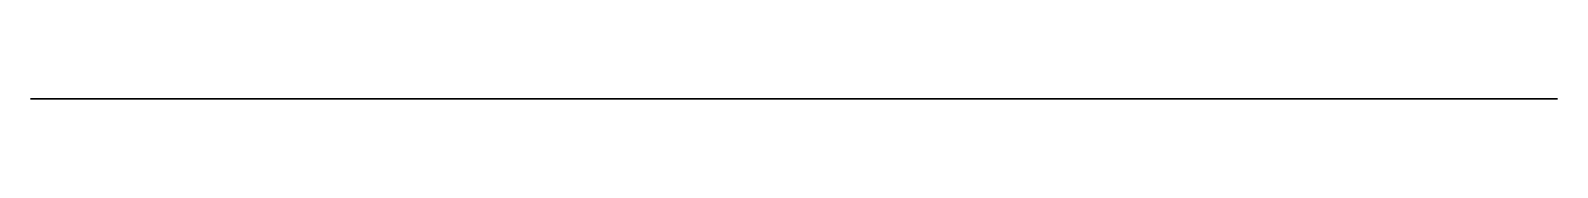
# Model space of a CAD drawing. Header units: millimetres. Extents: x 0.1 to 19, y 0 to 0.
import ezdxf

# ---------------------------------------------------------------- set-up
doc = ezdxf.new("R2010")
doc.units = ezdxf.units.MM
doc.layers.get('0').update_dxf_attribs({"color": 194, "true_color": 0x551cb1})

msp = doc.modelspace()

# ---------------------------------------------------------------- linework, layer by layer
at = {"color": 54, "true_color": 0x94b11b}
msp.add_polyline3d([(13.964, 0, 95.631), (14.721, 0, 96.405), (14.753, 0, 96.443), (14.784, 0, 96.483), (14.814, 0, 96.523), (14.842, 0, 96.566), (14.868, 0, 96.609), (14.893, 0, 96.654), (14.916, 0, 96.699), (14.937, 0, 96.746), (14.957, 0, 96.793), (14.975, 0, 96.841), (14.991, 0, 96.889), (15.005, 0, 96.938), (15.017, 0, 96.988), (15.027, 0, 97.037), (15.035, 0, 97.087), (15.041, 0, 97.136), (15.045, 0, 97.186), (15.047, 0, 97.235), (15.047, 0, 97.284), (15.045, 0, 97.334), (15.041, 0, 97.383), (15.035, 0, 97.432), (15.027, 0, 97.48), (15.017, 0, 97.529), (15.005, 0, 97.576), (14.991, 0, 97.624), (14.976, 0, 97.67), (14.958, 0, 97.716), (14.938, 0, 97.761), (14.916, 0, 97.805), (14.893, 0, 97.848), (14.867, 0, 97.89), (14.829, 0, 97.947), (14.788, 0, 98.003), (14.744, 0, 98.058), (14.698, 0, 98.112), (14.599, 0, 98.218), (14.494, 0, 98.321), (14.044, 0, 98.721), (11.057, 0, 101.462), (11.057, 0, 119.28), (10.825, 0, 119.344), (10.597, 0, 119.418), (10.373, 0, 119.502), (10.153, 0, 119.595), (9.937, 0, 119.699), (9.725, 0, 119.812), (9.519, 0, 119.934), (9.318, 0, 120.065), (9.123, 0, 120.205), (8.935, 0, 120.354), (8.754, 0, 120.511), (8.58, 0, 120.675), (8.413, 0, 120.847), (8.254, 0, 121.026), (8.103, 0, 121.212), (7.961, 0, 121.405), (7.827, 0, 121.605), (7.702, 0, 121.809), (7.586, 0, 122.019), (7.48, 0, 122.234), (7.384, 0, 122.453), (7.297, 0, 122.676), (7.22, 0, 122.903), (7.154, 0, 123.134), (7.483, 0, 123.235), (7.805, 0, 123.354), (8.117, 0, 123.49), (8.42, 0, 123.643), (8.713, 0, 123.813), (8.995, 0, 123.999), (9.266, 0, 124.2), (9.525, 0, 124.416), (9.771, 0, 124.646), (10.004, 0, 124.89), (10.223, 0, 125.147), (10.428, 0, 125.417), (10.617, 0, 125.699), (10.791, 0, 125.992), (10.949, 0, 126.296), (11.089, 0, 126.611), (11.212, 0, 126.933), (11.315, 0, 127.26), (11.398, 0, 127.59), (11.462, 0, 127.924), (11.507, 0, 128.259), (11.533, 0, 128.596), (11.54, 0, 128.933), (11.528, 0, 129.27), (11.497, 0, 129.606), (11.447, 0, 129.939), (11.378, 0, 130.27), (11.29, 0, 130.597), (11.183, 0, 130.92), (11.058, 0, 131.237), (10.914, 0, 131.548), (10.751, 0, 131.851), (10.637, 0, 132.043), (10.516, 0, 132.229), (10.388, 0, 132.41), (10.255, 0, 132.586), (10.115, 0, 132.756), (9.969, 0, 132.92), (9.818, 0, 133.079), (9.662, 0, 133.232), (9.5, 0, 133.378), (9.333, 0, 133.519), (9.161, 0, 133.653), (8.984, 0, 133.781), (8.803, 0, 133.902), (8.618, 0, 134.017), (8.428, 0, 134.125), (8.235, 0, 134.226), (8.022, 0, 134.324), (7.805, 0, 134.411), (7.583, 0, 134.486), (7.358, 0, 134.55), (7.129, 0, 134.605), (6.897, 0, 134.651), (6.425, 0, 134.719), (5.944, 0, 134.761), (5.458, 0, 134.783), (4.48, 0, 134.794), (0.057, 0, 134.794), (0.057, 0, 112.532), (1.374, 0, 111.359), (1.374, 0, 38.939), (0.057, 0, 37.797), (0.057, 0, 0.033), (18.957, 0, 0.033), (18.957, 0, 61.435), (14.529, 0, 64.109), (14.851, 0, 64.373), (15.163, 0, 64.648), (15.464, 0, 64.934), (15.753, 0, 65.231), (16.03, 0, 65.538), (16.295, 0, 65.855), (16.548, 0, 66.181), (16.789, 0, 66.517), (17.017, 0, 66.861), (17.231, 0, 67.214), (17.433, 0, 67.574), (17.621, 0, 67.943), (17.795, 0, 68.319), (17.955, 0, 68.701), (18.101, 0, 69.091), (18.232, 0, 69.486), (18.396, 0, 70.077), (18.525, 0, 70.683), (18.62, 0, 71.301), (18.682, 0, 71.924), (18.711, 0, 72.55), (18.707, 0, 73.174), (18.671, 0, 73.79), (18.604, 0, 74.395), (18.535, 0, 74.808), (18.444, 0, 75.218), (18.332, 0, 75.626), (18.201, 0, 76.031), (18.051, 0, 76.433), (17.883, 0, 76.83), (17.699, 0, 77.222), (17.501, 0, 77.609), (17.063, 0, 78.366), (16.578, 0, 79.095), (16.057, 0, 79.794), (15.508, 0, 80.456), (14.581, 0, 81.566), (13.713, 0, 82.715), (13.312, 0, 83.305), (12.937, 0, 83.905), (12.592, 0, 84.515), (12.282, 0, 85.137), (12.103, 0, 85.543), (11.944, 0, 85.956), (11.803, 0, 86.374), (11.68, 0, 86.797), (11.578, 0, 87.223), (11.494, 0, 87.653), (11.43, 0, 88.086), (11.386, 0, 88.52), (11.361, 0, 88.956), (11.357, 0, 89.392), (11.373, 0, 89.828), (11.409, 0, 90.264), (11.466, 0, 90.697), (11.543, 0, 91.129), (11.641, 0, 91.558), (11.76, 0, 91.983), (11.931, 0, 92.488), (12.132, 0, 92.981), (12.363, 0, 93.462), (12.623, 0, 93.929), (12.914, 0, 94.381), (13.234, 0, 94.816), (13.584, 0, 95.233)], close=True, dxfattribs=at)

doc.saveas('drawing.dxf')
